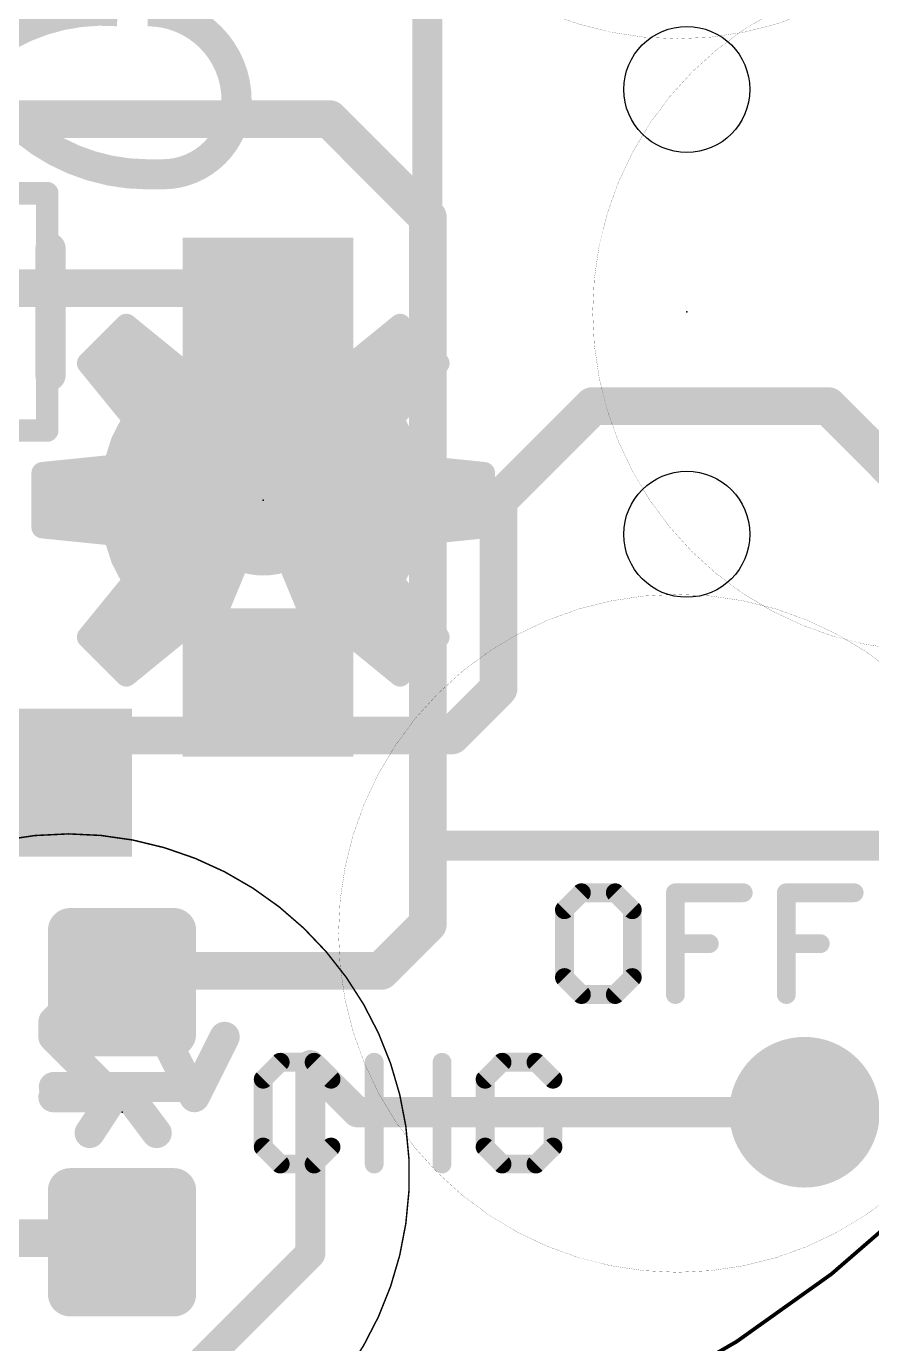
# Model space of a CAD drawing. Extents: x -45 to 63, y -30 to 12.
# Drawn here: x -0.33 to 5.37, y -9.5 to -0.61 of the extents above; entities that cross this region are included whole.
import ezdxf

# ---------------------------------------------------------------- set-up
doc = ezdxf.new("R2010")
doc.units = 0
for name, color, linetype in [('1', 12, 'CONTINUOUS'), ('16', 132, 'CONTINUOUS'), ('18', 110, 'CONTINUOUS'), ('20', 53, 'CONTINUOUS'), ('21', 41, 'CONTINUOUS'), ('22', 40, 'CONTINUOUS'), ('23', 53, 'CONTINUOUS'), ('24', 53, 'CONTINUOUS'), ('49', 253, 'CONTINUOUS'), ('51', 53, 'CONTINUOUS')]:
    doc.layers.add(name, color=color, linetype=linetype)

# ---------------------------------------------------------------- blocks, each defined once
blk = doc.blocks.new('RECT160000X160000R30')
at = {"const_width": 0.15}
blk.add_lwpolyline([(0.425, -0.35), (0.425, 0.35, 0.4142), (0.35, 0.425), (-0.35, 0.425, 0.4142), (-0.425, 0.35), (-0.425, -0.35, 0.4142), (-0.35, -0.425), (0.35, -0.425, 0.4142)], format="xyb", close=True, dxfattribs=at)
blk.add_solid([(-0.3754, -0.3754), (0.3754, -0.3754), (-0.3754, 0.3754), (0.3754, 0.3754)])
blk = doc.blocks.new('RECT')
blk.add_solid([(-0.5, -0.5), (0.5, -0.5), (-0.5, 0.5), (0.5, 0.5)])
blk = doc.blocks.new('ROUNDV')
at = {"const_width": 0.5}
blk.add_lwpolyline([(0, -0.25, 1), (0, 0.25, 1), (0, -0.25)], format="xyb", dxfattribs=at)

msp = doc.modelspace()

# ---------------------------------------------------------------- linework, layer by layer
at = {"layer": '1', "const_width": 0.254}
for points in [[(-0.6375, -1.2399), (1.7162, -1.2399)], [(2.3813, -1.905), (1.7162, -1.2399)], [(2.3813, -6.6675), (2.3813, -1.905)], [(-2.0638, -2.3813), (1.1438, -2.3813)], [(1.1438, -2.3813), (1.3025, -2.54)], [(0.985, -2.8575), (1.3025, -2.54)], [(2.3813, -6.6675), (2.0638, -6.985)], [(0.393, -6.985), (0.3175, -7.0605)], [(2.0638, -6.985), (0.393, -6.985)], [(-0.9525, -8.7875), (0.2905, -8.7875)], [(0.2905, -8.7875), (0.3175, -8.8145)]]:
    msp.add_lwpolyline(points, dxfattribs=at)
at = {"layer": '1', "const_width": 0.127}
for points in [[(1.7611, -1.195, 1), (1.6712, -1.2848)], [(1.7162, -1.3034, 1), (1.7162, -1.1764)], [(2.4447, -1.905, 1), (2.3178, -1.905)], [(2.3363, -1.9499, 1), (2.4262, -1.8601)], [(1.1887, -2.3363, 1), (1.0988, -2.4262)], [(1.1438, -2.4447, 1), (1.1438, -2.3178)], [(1.3474, -2.5849, 1), (1.2576, -2.4951)], [(1.2576, -2.5849, 1), (1.3474, -2.4951)], [(0.9401, -2.8126, 1), (1.0299, -2.9024)], [(2.4262, -6.7124, 1), (2.3363, -6.6226)], [(2.3178, -6.6675, 1), (2.4447, -6.6675)], [(0.393, -6.9215, 1), (0.393, -7.0485)], [(0.4379, -7.0299, 1), (0.3481, -6.9401)], [(2.0188, -6.9401, 1), (2.1087, -7.0299)], [(2.0638, -7.0485, 1), (2.0638, -6.9215)], [(0.2726, -7.0156, 1), (0.3624, -7.1054)], [(0.3354, -8.7426, 1), (0.2456, -8.8324)], [(0.2905, -8.851, 1), (0.2905, -8.724)], [(0.2726, -8.8594, 1), (0.3624, -8.7696)]]:
    msp.add_lwpolyline(points, format="xyb", dxfattribs=at)
at = {"layer": '16'}
for points, const_width in [([(1.5875, -2.8575), (1.27, -3.175)], 0.254), ([(1.27, -3.175), (1.27, -3.81)], 0.254), ([(3.4925, -3.175), (2.8575, -3.81)], 0.254), ([(5.08, -3.175), (3.4925, -3.175)], 0.254), ([(5.715, -3.81), (5.08, -3.175)], 0.254), ([(2.8575, -3.81), (2.8575, -5.08)], 0.254), ([(2.8575, -5.08), (2.54, -5.3975)], 0.254), ([(2.54, -5.3975), (-2.8575, -5.3975)], 0.254), ([(-0.1455, -7.3275), (-0.0438, -7.2258)], 0.2032), ([(-0.0438, -7.2258), (0.1595, -7.2258)], 0.2032), ([(0.1595, -7.2258), (0.2612, -7.3275)], 0.2032), ([(-0.1455, -7.4292), (-0.1455, -7.3275)], 0.2032), ([(0.2612, -7.8359), (-0.1455, -7.4292)], 0.2032), ([(0.8063, -7.8359), (0.6029, -7.4292)], 0.2032), ([(1.0097, -7.4292), (0.8063, -7.8359)], 0.2032), ([(1.905, -7.9375), (1.5875, -7.62)], 0.2032), ([(1.5875, -7.62), (1.5875, -8.89)], 0.2032), ([(-0.1455, -7.8359), (0.2612, -7.8359)], 0.2032), ([(4.9213, -7.9375), (1.905, -7.9375)], 0.2032), ([(1.5875, -8.89), (0.3175, -10.16)], 0.2032)]:
    msp.add_lwpolyline(points, dxfattribs=dict(at, const_width=const_width))
for points, const_width in [([(1.6324, -2.9024, 1), (1.5426, -2.8126)], 0.127), ([(1.3335, -3.175, 1), (1.2065, -3.175)], 0.127), ([(1.2251, -3.1301, 1), (1.3149, -3.2199)], 0.127), ([(3.4925, -3.1115, 1), (3.4925, -3.2385)], 0.127), ([(3.5374, -3.2199, 1), (3.4476, -3.1301)], 0.127), ([(5.1249, -3.1301, 1), (5.0351, -3.2199)], 0.127), ([(5.08, -3.2385, 1), (5.08, -3.1115)], 0.127), ([(2.921, -3.81, 1), (2.794, -3.81)], 0.127), ([(2.8126, -3.7651, 1), (2.9024, -3.8549)], 0.127), ([(1.2065, -3.81, 1), (1.3335, -3.81)], 0.127), ([(2.9024, -5.1249, 1), (2.8126, -5.0351)], 0.127), ([(2.794, -5.08, 1), (2.921, -5.08)], 0.127), ([(2.4951, -5.3526, 1), (2.5849, -5.4424)], 0.127), ([(2.54, -5.461, 1), (2.54, -5.334)], 0.127), ([(-0.0438, -7.175, 1), (-0.0438, -7.2766)], 0.1016), ([(-0.0079, -7.2617, 1), (-0.0797, -7.1899)], 0.1016), ([(0.1955, -7.1899, 1), (0.1236, -7.2617)], 0.1016), ([(0.1595, -7.2766, 1), (0.1595, -7.175)], 0.1016), ([(-0.0947, -7.3275, 1), (-0.1963, -7.3275)], 0.1016), ([(-0.1814, -7.2915, 1), (-0.1096, -7.3634)], 0.1016), ([(0.2253, -7.3634, 1), (0.2972, -7.2915)], 0.1016), ([(-0.1096, -7.3932, 1), (-0.1814, -7.4651)], 0.1016), ([(0.6483, -7.4064, 1), (0.5575, -7.4519)], 0.1016), ([(1.0551, -7.4519, 1), (0.9642, -7.4064)], 0.1016), ([(-0.1963, -7.4292, 1), (-0.0947, -7.4292)], 0.1016), ([(1.6234, -7.5841, 1), (1.5516, -7.6559)], 0.1016), ([(1.6383, -7.62, 1), (1.5367, -7.62)], 0.1016), ([(-0.1455, -7.7851, 1), (-0.1455, -7.8867)], 0.1016), ([(0.2253, -7.8718, 1), (0.2972, -7.8)], 0.1016), ([(0.2612, -7.8867, 1), (0.2612, -7.7851)], 0.1016), ([(0.7608, -7.8132, 1), (0.8517, -7.8586)], 0.1016), ([(0.7608, -7.8586, 1), (0.8517, -7.8132)], 0.1016), ([(1.905, -7.8867, 1), (1.905, -7.9883)], 0.1016), ([(1.8691, -7.9734, 1), (1.9409, -7.9016)], 0.1016), ([(4.9213, -7.9883, 1), (4.9213, -7.8867)], 0.1016), ([(1.6234, -8.9259, 1), (1.5516, -8.8541)], 0.1016), ([(1.5367, -8.89, 1), (1.6383, -8.89)], 0.1016)]:
    msp.add_lwpolyline(points, format="xyb", dxfattribs=dict(at, const_width=const_width))
at = {"layer": '20', "const_width": 0.254}
msp.add_lwpolyline([(0, -16.764, 1), (0, 11.684, 1), (0, -16.764)], format="xyb", dxfattribs=at)
at = {"layer": '20'}
for centre in [(4.1275, -1.04), (4.1275, -4.04)]:
    msp.add_circle(centre, 0.425, dxfattribs=at)
at = {"layer": '21'}
for points, const_width in [([(2.3775, 1.06), (2.3775, -6.14)], 0.2032), ([(-0.1651, -2.1106), (-0.1651, -2.9694)], 0.2032), ([(2.3775, -6.14), (5.8775, -6.14)], 0.2032), ([(3.4164, -6.4574), (3.302, -6.5718)], 0.127), ([(3.6452, -6.4574), (3.4164, -6.4574)], 0.127), ([(3.7596, -6.5718), (3.6452, -6.4574)], 0.127), ([(4.0504, -7.1438), (4.0504, -6.4574)], 0.127), ([(4.0504, -6.4574), (4.508, -6.4574)], 0.127), ([(4.7988, -7.1438), (4.7988, -6.4574)], 0.127), ([(4.7988, -6.4574), (5.2564, -6.4574)], 0.127), ([(3.302, -6.5718), (3.302, -7.0294)], 0.127), ([(3.7596, -7.0294), (3.7596, -6.5718)], 0.127), ([(4.0504, -6.8006), (4.2792, -6.8006)], 0.127), ([(4.7988, -6.8006), (5.0276, -6.8006)], 0.127), ([(3.302, -7.0294), (3.4164, -7.1438)], 0.127), ([(3.6452, -7.1438), (3.7596, -7.0294)], 0.127), ([(3.4164, -7.1438), (3.6452, -7.1438)], 0.127), ([(1.3844, -7.6004), (1.27, -7.7148)], 0.127), ([(1.6132, -7.6004), (1.3844, -7.6004)], 0.127), ([(1.7276, -7.7148), (1.6132, -7.6004)], 0.127), ([(2.0184, -8.2867), (2.0184, -7.6004)], 0.127), ([(2.476, -7.6004), (2.476, -8.2867)], 0.127), ([(2.8812, -7.6004), (2.7668, -7.7148)], 0.127), ([(3.11, -7.6004), (2.8812, -7.6004)], 0.127), ([(3.2244, -7.7148), (3.11, -7.6004)], 0.127), ([(-0.1425, -7.7675), (0.3175, -7.7675)], 0.2032), ([(0.2921, -7.7829), (0.0991, -8.0775)], 0.2032), ([(0.7775, -7.7675), (0.3175, -7.7675)], 0.2032), ([(0.3175, -7.7675), (0.5513, -8.0775)], 0.2032), ([(1.27, -7.7148), (1.27, -8.1724)], 0.127), ([(2.7668, -7.7148), (2.7668, -8.1724)], 0.127), ([(2.0184, -7.9436), (2.476, -7.9436)], 0.127), ([(3.2244, -7.9436), (2.9956, -7.9436)], 0.127), ([(3.2244, -8.1724), (3.2244, -7.9436)], 0.127), ([(1.27, -8.1724), (1.3844, -8.2867)], 0.127), ([(1.6132, -8.2867), (1.7276, -8.1724)], 0.127), ([(2.7668, -8.1724), (2.8812, -8.2867)], 0.127), ([(3.11, -8.2867), (3.2244, -8.1724)], 0.127), ([(1.3844, -8.2867), (1.6132, -8.2867)], 0.127), ([(2.8812, -8.2867), (3.11, -8.2867)], 0.127)]:
    msp.add_lwpolyline(points, dxfattribs=dict(at, const_width=const_width))
for points, const_width in [([(-0.1143, -2.1106, 1), (-0.2159, -2.1106)], 0.1016), ([(-0.2159, -2.9694, 1), (-0.1143, -2.9694)], 0.1016), ([(2.3775, -6.0892, 1), (2.3775, -6.1908)], 0.1016), ([(2.3267, -6.14, 1), (2.4283, -6.14)], 0.1016), ([(3.4164, -6.4256, 1), (3.4164, -6.4891)], 0.0635), ([(3.4388, -6.4798, 1), (3.3939, -6.4349)], 0.0635), ([(3.6676, -6.4349, 1), (3.6227, -6.4798)], 0.0635), ([(3.6452, -6.4891, 1), (3.6452, -6.4256)], 0.0635), ([(4.0822, -6.4574, 1), (4.0187, -6.4574)], 0.0635), ([(4.0504, -6.4256, 1), (4.0504, -6.4891)], 0.0635), ([(4.508, -6.4891, 1), (4.508, -6.4256)], 0.0635), ([(4.7988, -6.4256, 1), (4.7988, -6.4891)], 0.0635), ([(4.8306, -6.4574, 1), (4.7671, -6.4574)], 0.0635), ([(5.2564, -6.4891, 1), (5.2564, -6.4256)], 0.0635), ([(3.3338, -6.5718, 1), (3.2702, -6.5718)], 0.0635), ([(3.2795, -6.5493, 1), (3.3245, -6.5942)], 0.0635), ([(3.7913, -6.5718, 1), (3.7278, -6.5718)], 0.0635), ([(3.7371, -6.5942, 1), (3.782, -6.5493)], 0.0635), ([(4.0504, -6.7688, 1), (4.0504, -6.8323)], 0.0635), ([(4.2792, -6.8323, 1), (4.2792, -6.7688)], 0.0635), ([(4.7988, -6.7688, 1), (4.7988, -6.8323)], 0.0635), ([(5.0276, -6.8323, 1), (5.0276, -6.7688)], 0.0635), ([(3.2702, -7.0294, 1), (3.3338, -7.0294)], 0.0635), ([(3.3245, -7.0069, 1), (3.2795, -7.0518)], 0.0635), ([(3.7278, -7.0294, 1), (3.7913, -7.0294)], 0.0635), ([(3.782, -7.0518, 1), (3.7371, -7.0069)], 0.0635), ([(3.4164, -7.112, 1), (3.4164, -7.1755)], 0.0635), ([(3.3939, -7.1662, 1), (3.4388, -7.1213)], 0.0635), ([(3.6227, -7.1213, 1), (3.6676, -7.1662)], 0.0635), ([(3.6452, -7.1755, 1), (3.6452, -7.112)], 0.0635), ([(4.0187, -7.1438, 1), (4.0822, -7.1438)], 0.0635), ([(4.7671, -7.1438, 1), (4.8306, -7.1438)], 0.0635), ([(1.3844, -7.5686, 1), (1.3844, -7.6321)], 0.0635), ([(1.4068, -7.6228, 1), (1.3619, -7.5779)], 0.0635), ([(1.6356, -7.5779, 1), (1.5907, -7.6228)], 0.0635), ([(1.6132, -7.6321, 1), (1.6132, -7.5686)], 0.0635), ([(2.0502, -7.6004, 1), (1.9867, -7.6004)], 0.0635), ([(2.5078, -7.6004, 1), (2.4443, -7.6004)], 0.0635), ([(2.8812, -7.5686, 1), (2.8812, -7.6321)], 0.0635), ([(2.9037, -7.6228, 1), (2.8588, -7.5779)], 0.0635), ([(3.1325, -7.5779, 1), (3.0876, -7.6228)], 0.0635), ([(3.11, -7.6321, 1), (3.11, -7.5686)], 0.0635), ([(-0.1425, -7.7167, 1), (-0.1425, -7.8183)], 0.1016), ([(0.3346, -7.8107, 1), (0.2496, -7.7551)], 0.1016), ([(0.3175, -7.7167, 1), (0.3175, -7.8183)], 0.1016), ([(0.3581, -7.7369, 1), (0.2769, -7.7981)], 0.1016), ([(0.3175, -7.8183, 1), (0.3175, -7.7167)], 0.1016), ([(0.7775, -7.8183, 1), (0.7775, -7.7167)], 0.1016), ([(1.2475, -7.6923, 1), (1.2925, -7.7372)], 0.0635), ([(1.3017, -7.7148, 1), (1.2383, -7.7148)], 0.0635), ([(1.7051, -7.7372, 1), (1.75, -7.6923)], 0.0635), ([(2.7986, -7.7148, 1), (2.7351, -7.7148)], 0.0635), ([(2.7444, -7.6923, 1), (2.7893, -7.7372)], 0.0635), ([(3.202, -7.7372, 1), (3.2469, -7.6923)], 0.0635), ([(2.0184, -7.9118, 1), (2.0184, -7.9753)], 0.0635), ([(2.476, -7.9753, 1), (2.476, -7.9118)], 0.0635), ([(2.9956, -7.9118, 1), (2.9956, -7.9753)], 0.0635), ([(3.2562, -7.9436, 1), (3.1927, -7.9436)], 0.0635), ([(3.2244, -7.9753, 1), (3.2244, -7.9118)], 0.0635), ([(0.0566, -8.0497, 1), (0.1416, -8.1053)], 0.1016), ([(0.5107, -8.1081, 1), (0.5919, -8.0469)], 0.1016), ([(1.2925, -8.1499, 1), (1.2475, -8.1948)], 0.0635), ([(1.2383, -8.1724, 1), (1.3017, -8.1724)], 0.0635), ([(1.75, -8.1948, 1), (1.7051, -8.1499)], 0.0635), ([(2.7351, -8.1724, 1), (2.7986, -8.1724)], 0.0635), ([(2.7893, -8.1499, 1), (2.7444, -8.1948)], 0.0635), ([(3.1927, -8.1724, 1), (3.2562, -8.1724)], 0.0635), ([(3.2469, -8.1948, 1), (3.202, -8.1499)], 0.0635), ([(1.3844, -8.255, 1), (1.3844, -8.3185)], 0.0635), ([(1.3619, -8.3092, 1), (1.4068, -8.2643)], 0.0635), ([(1.5907, -8.2643, 1), (1.6356, -8.3092)], 0.0635), ([(1.6132, -8.3185, 1), (1.6132, -8.255)], 0.0635), ([(1.9867, -8.2867, 1), (2.0502, -8.2867)], 0.0635), ([(2.4443, -8.2867, 1), (2.5078, -8.2867)], 0.0635), ([(2.8812, -8.255, 1), (2.8812, -8.3185)], 0.0635), ([(2.8588, -8.3092, 1), (2.9037, -8.2643)], 0.0635), ([(3.0876, -8.2643, 1), (3.1325, -8.3092)], 0.0635), ([(3.11, -8.3185, 1), (3.11, -8.255)], 0.0635)]:
    msp.add_lwpolyline(points, format="xyb", dxfattribs=dict(at, const_width=const_width))
at = {"layer": '22'}
for points, const_width in [([(-0.81, -0.3125, 0.4142), (0.49, -1.6125)], 0.2032), ([(0.29, -0.5125, 0.4142), (-1.11, -1.7125)], 0.2032), ([(1.09, -1.1125, 0.4142), (0.49, -0.5125)], 0.2032), ([(0.59, -1.6125, 0.4142), (1.09, -1.1125)], 0.2032), ([(1.1408, -1.1125, 1), (1.0392, -1.1125)], 0.1016), ([(1.0392, -1.1125, 1), (1.1408, -1.1125)], 0.1016), ([(0.49, -1.5617, 1), (0.49, -1.6633)], 0.1016), ([(0.49, -1.6633, 1), (0.49, -1.5617)], 0.1016), ([(0.59, -1.5617, 1), (0.59, -1.6633)], 0.1016), ([(0.59, -1.6633, 1), (0.59, -1.5617)], 0.1016), ([(1.0872, -2.2837, 1), (1.0872, -2.3587)], 0.075), ([(1.1245, -2.325, 1), (1.0499, -2.3174)], 0.075), ([(1.4901, -2.3174, 1), (1.4155, -2.325)], 0.075), ([(1.4528, -2.3587, 1), (1.4528, -2.2837)], 0.075), ([(1.0792, -2.3625, 1), (1.0792, -2.4375)], 0.075), ([(1.4608, -2.4375, 1), (1.4608, -2.3625)], 0.075), ([(1.0639, -2.5125, 1), (1.0639, -2.5875)], 0.075), ([(1.4761, -2.5875, 1), (1.4761, -2.5125)], 0.075), ([(0.3702, -2.5989, 1), (0.3228, -2.6571)], 0.075), ([(0.373, -2.6545, 1), (0.32, -2.6015)], 0.075), ([(2.22, -2.6015, 1), (2.167, -2.6545)], 0.075), ([(2.2172, -2.6571, 1), (2.1698, -2.5989)], 0.075), ([(0.2745, -2.6625, 1), (0.2745, -2.7375)], 0.075), ([(0.4348, -2.7375, 1), (0.4348, -2.6625)], 0.075), ([(1.0487, -2.6625, 1), (1.0487, -2.7375)], 0.075), ([(1.4913, -2.7375, 1), (1.4913, -2.6625)], 0.075), ([(2.1052, -2.6625, 1), (2.1052, -2.7375)], 0.075), ([(2.2655, -2.7375, 1), (2.2655, -2.6625)], 0.075), ([(1.0494, -2.8408, 1), (1.0266, -2.7694)], 0.075), ([(1.5134, -2.7694, 1), (1.4906, -2.8408)], 0.075), ([(0.1171, -2.8628, 1), (0.0589, -2.9102)], 0.075), ([(0.0615, -2.86, 1), (0.1145, -2.913)], 0.075), ([(0.1245, -2.8125, 1), (0.1245, -2.8875)], 0.075), ([(0.6188, -2.8875, 1), (0.6188, -2.8125)], 0.075), ([(0.8639, -2.8215, 1), (0.8868, -2.8929)], 0.075), ([(0.8925, -2.8905, 1), (0.8582, -2.8238)], 0.075), ([(0.8978, -2.8125, 1), (0.8978, -2.8875)], 0.075), ([(1.0007, -2.8013, 1), (1.0753, -2.8089)], 0.075), ([(1.4647, -2.8089, 1), (1.5393, -2.8013)], 0.075), ([(1.6818, -2.8238, 1), (1.6475, -2.8905)], 0.075), ([(1.6422, -2.8875, 1), (1.6422, -2.8125)], 0.075), ([(1.6532, -2.8929, 1), (1.6761, -2.8215)], 0.075), ([(1.9212, -2.8125, 1), (1.9212, -2.8875)], 0.075), ([(2.4155, -2.8875, 1), (2.4155, -2.8125)], 0.075), ([(2.4811, -2.9102, 1), (2.4229, -2.8628)], 0.075), ([(2.4255, -2.913, 1), (2.4785, -2.86)], 0.075), ([(0.1805, -2.9625, 1), (0.1805, -3.0375)], 0.075), ([(0.7063, -2.9021, 1), (0.7407, -2.9687)], 0.075), ([(0.6998, -2.9645, 1), (0.7472, -2.9063)], 0.075), ([(1.7928, -2.9063, 1), (1.8402, -2.9645)], 0.075), ([(1.7993, -2.9687, 1), (1.8337, -2.9021)], 0.075), ([(2.3595, -3.0375, 1), (2.3595, -2.9625)], 0.075), ([(0.3029, -3.1125, 1), (0.3029, -3.1875)], 0.075), ([(2.2371, -3.1875, 1), (2.2371, -3.1125)], 0.075), ([(0.4287, -3.2807, 1), (0.3621, -3.2463)], 0.075), ([(2.1779, -3.2463, 1), (2.1113, -3.2807)], 0.075), ([(0.3766, -3.2625, 1), (0.3766, -3.3375)], 0.075), ([(0.3663, -3.2872, 1), (0.4245, -3.2398)], 0.075), ([(1.2194, -3.3067, 1), (1.2186, -3.3817)], 0.075), ([(1.2275, -3.3807, 1), (1.2105, -3.3076)], 0.075), ([(1.3405, -3.3091, 1), (1.3219, -3.3817)], 0.075), ([(1.3308, -3.3829, 1), (1.3316, -3.3079)], 0.075), ([(2.1155, -3.2398, 1), (2.1737, -3.2872)], 0.075), ([(2.1634, -3.3375, 1), (2.1634, -3.2625)], 0.075), ([(0.3061, -3.4125, 1), (0.3061, -3.4875)], 0.075), ([(0.2838, -3.3982, 1), (0.3505, -3.4325)], 0.075), ([(0.3529, -3.4268, 1), (0.2815, -3.4039)], 0.075), ([(0.9927, -3.3869, 1), (1.0266, -3.4538)], 0.075), ([(0.9751, -3.4875, 1), (0.9751, -3.4125)], 0.075), ([(1.0341, -3.4488, 1), (0.9853, -3.3919)], 0.075), ([(1.1012, -3.3331, 1), (1.1183, -3.4062)], 0.075), ([(1.1267, -3.4031, 1), (1.0928, -3.3362)], 0.075), ([(1.4576, -3.3402, 1), (1.4222, -3.4063)], 0.075), ([(1.4306, -3.4096, 1), (1.4492, -3.3369)], 0.075), ([(1.5639, -3.3982, 1), (1.5139, -3.454)], 0.075), ([(1.5212, -3.4592, 1), (1.5566, -3.393)], 0.075), ([(1.5655, -3.4125, 1), (1.5655, -3.4875)], 0.075), ([(2.2585, -3.4039, 1), (2.1871, -3.4268)], 0.075), ([(2.1895, -3.4325, 1), (2.2562, -3.3982)], 0.075), ([(2.2339, -3.4875, 1), (2.2339, -3.4125)], 0.075), ([(0.9001, -3.465, 1), (0.9489, -3.5219)], 0.075), ([(0.955, -3.5153, 1), (0.894, -3.4716)], 0.075), ([(1.6534, -3.4798, 1), (1.5915, -3.5222)], 0.075), ([(1.5974, -3.5289, 1), (1.6475, -3.4731)], 0.075), ([(-0.1813, -3.6272, 1), (-0.2563, -3.6272)], 0.075), ([(-0.2226, -3.5899, 1), (-0.215, -3.6645)], 0.075), ([(0.0487, -3.5625, 1), (0.0487, -3.6375)], 0.075), ([(0.2294, -3.5666, 1), (0.3008, -3.5894)], 0.075), ([(0.2689, -3.6153, 1), (0.2613, -3.5407)], 0.075), ([(0.8287, -3.5628, 1), (0.8896, -3.6065)], 0.075), ([(0.8939, -3.5986, 1), (0.8244, -3.5706)], 0.075), ([(0.853, -3.6375, 1), (0.853, -3.5625)], 0.075), ([(1.7209, -3.5804, 1), (1.6507, -3.6068)], 0.075), ([(1.6882, -3.5625, 1), (1.6882, -3.6375)], 0.075), ([(1.6549, -3.6148, 1), (1.7168, -3.5724)], 0.075), ([(2.2787, -3.5407, 1), (2.2711, -3.6153)], 0.075), ([(2.2392, -3.5894, 1), (2.3106, -3.5666)], 0.075), ([(2.4913, -3.6375, 1), (2.4913, -3.5625)], 0.075), ([(2.7963, -3.6272, 1), (2.7213, -3.6272)], 0.075), ([(2.755, -3.6645, 1), (2.7626, -3.5899)], 0.075), ([(0.7825, -3.6748, 1), (0.8521, -3.7027)], 0.075), ([(0.8545, -3.694, 1), (0.7802, -3.6834)], 0.075), ([(1.7626, -3.6941, 1), (1.6881, -3.7031)], 0.075), ([(-0.2188, -3.7125, 1), (-0.2188, -3.7875)], 0.075), ([(0.8388, -3.7962, 1), (0.7641, -3.8035)], 0.075), ([(0.8086, -3.7875, 1), (0.8086, -3.7125)], 0.075), ([(1.6903, -3.7118, 1), (1.7604, -3.6854)], 0.075), ([(1.7316, -3.7125, 1), (1.7316, -3.7875)], 0.075), ([(2.7588, -3.7875, 1), (2.7588, -3.7125)], 0.075), ([(0.7643, -3.7945, 1), (0.8386, -3.8051)], 0.075), ([(1.776, -3.8144, 1), (1.7016, -3.8056)], 0.075), ([(1.7016, -3.8145, 1), (1.776, -3.8055)], 0.075), ([(-0.2188, -3.8625, 1), (-0.2188, -3.9375)], 0.075), ([(0.8478, -3.899, 1), (0.7771, -3.9239)], 0.075), ([(0.7751, -3.9152, 1), (0.8498, -3.9078)], 0.075), ([(0.8113, -3.9375, 1), (0.8113, -3.8625)], 0.075), ([(1.6886, -3.915, 1), (1.7631, -3.9238)], 0.075), ([(1.7282, -3.8625, 1), (1.7282, -3.9375)], 0.075), ([(1.761, -3.9324, 1), (1.6907, -3.9065)], 0.075), ([(2.7588, -3.9375, 1), (2.7588, -3.8625)], 0.075), ([(-0.215, -3.9555, 1), (-0.2226, -4.0301)], 0.075), ([(-0.2563, -3.9928, 1), (-0.1813, -3.9928)], 0.075), ([(0.3008, -4.0306, 1), (0.2294, -4.0534)], 0.075), ([(0.2677, -4.0125, 1), (0.2677, -4.0875)], 0.075), ([(0.2613, -4.0793, 1), (0.2689, -4.0047)], 0.075), ([(0.8811, -3.9969, 1), (0.8182, -4.0378)], 0.075), ([(0.8143, -4.0298, 1), (0.885, -4.0049)], 0.075), ([(0.871, -4.0875, 1), (0.871, -4.0125)], 0.075), ([(1.6696, -4.0125, 1), (1.6696, -4.0875)], 0.075), ([(1.6525, -4.0099, 1), (1.7229, -4.0358)], 0.075), ([(1.7189, -4.0437, 1), (1.6565, -4.002)], 0.075), ([(2.2711, -4.0047, 1), (2.2787, -4.0793)], 0.075), ([(2.3106, -4.0534, 1), (2.2392, -4.0306)], 0.075), ([(2.2723, -4.0875, 1), (2.2723, -4.0125)], 0.075), ([(2.7213, -3.9928, 1), (2.7963, -3.9928)], 0.075), ([(2.7626, -4.0301, 1), (2.755, -3.9555)], 0.075), ([(0.9366, -4.084, 1), (0.8853, -4.1387)], 0.075), ([(0.8795, -4.1318, 1), (0.9424, -4.0908)], 0.075), ([(1.5953, -4.0936, 1), (1.6577, -4.1353)], 0.075), ([(1.6519, -4.142, 1), (1.601, -4.0869)], 0.075), ([(0.3157, -4.1625, 1), (0.3157, -4.2375)], 0.075), ([(0.3505, -4.1875, 1), (0.2838, -4.2218)], 0.075), ([(0.2815, -4.2161, 1), (0.3529, -4.1932)], 0.075), ([(1.0112, -4.1554, 1), (0.9744, -4.2207)], 0.075), ([(0.9672, -4.2154, 1), (1.0185, -4.1607)], 0.075), ([(1.0141, -4.2375, 1), (1.0141, -4.1625)], 0.075), ([(1.1252, -4.2575, 1), (1.056, -4.2287)], 0.075), ([(1.0722, -4.2758, 1), (1.109, -4.2104)], 0.075), ([(1.484, -4.2287, 1), (1.4148, -4.2575)], 0.075), ([(1.4311, -4.2104, 1), (1.4677, -4.2758)], 0.075), ([(1.5264, -4.1625, 1), (1.5264, -4.2375)], 0.075), ([(1.5201, -4.1617, 1), (1.571, -4.2168)], 0.075), ([(1.5639, -4.222, 1), (1.5272, -4.1565)], 0.075), ([(2.1871, -4.1932, 1), (2.2585, -4.2161)], 0.075), ([(2.2562, -4.2218, 1), (2.1895, -4.1875)], 0.075), ([(2.2243, -4.2375, 1), (2.2243, -4.1625)], 0.075), ([(0.3921, -4.3125, 1), (0.3921, -4.3875)], 0.075), ([(0.3621, -4.3737, 1), (0.4287, -4.3393)], 0.075), ([(0.4245, -4.3802, 1), (0.3663, -4.3328)], 0.075), ([(1.0463, -4.3875, 1), (1.0463, -4.3125)], 0.075), ([(1.4937, -4.3125, 1), (1.4937, -4.3875)], 0.075), ([(2.1737, -4.3328, 1), (2.1155, -4.3802)], 0.075), ([(2.1113, -4.3393, 1), (2.1779, -4.3737)], 0.075), ([(2.148, -4.3875, 1), (2.148, -4.3125)], 0.075), ([(0.2784, -4.4625, 1), (0.2784, -4.5375)], 0.075), ([(0.9842, -4.5375, 1), (0.9842, -4.4625)], 0.075), ([(1.5558, -4.4625, 1), (1.5558, -4.5375)], 0.075), ([(2.2616, -4.5375, 1), (2.2616, -4.4625)], 0.075), ([(0.1561, -4.6125, 1), (0.1561, -4.6875)], 0.075), ([(0.7407, -4.6513, 1), (0.7063, -4.7179)], 0.075), ([(0.7472, -4.7137, 1), (0.6998, -4.6555)], 0.075), ([(0.922, -4.6875, 1), (0.922, -4.6125)], 0.075), ([(1.618, -4.6125, 1), (1.618, -4.6875)], 0.075), ([(1.8402, -4.6555, 1), (1.7928, -4.7137)], 0.075), ([(1.8337, -4.7179, 1), (1.7993, -4.6513)], 0.075), ([(2.3839, -4.6875, 1), (2.3839, -4.6125)], 0.075), ([(0.1145, -4.707, 1), (0.0615, -4.76)], 0.075), ([(0.0589, -4.7098, 1), (0.1171, -4.7572)], 0.075), ([(0.8581, -4.7961, 1), (0.8925, -4.7295)], 0.075), ([(1.6475, -4.7295, 1), (1.6819, -4.7961)], 0.075), ([(2.4229, -4.7572, 1), (2.4811, -4.7098)], 0.075), ([(2.4785, -4.76, 1), (2.4255, -4.707)], 0.075), ([(0.1545, -4.7625, 1), (0.1545, -4.8375)], 0.075), ([(0.582, -4.8375, 1), (0.582, -4.7625)], 0.075), ([(0.8407, -4.7484, 1), (0.9099, -4.7772)], 0.075), ([(1.6301, -4.7772, 1), (1.6993, -4.7484)], 0.075), ([(1.958, -4.7625, 1), (1.958, -4.8375)], 0.075), ([(2.3855, -4.8375, 1), (2.3855, -4.7625)], 0.075), ([(0.3045, -4.9125, 1), (0.3045, -4.9875)], 0.075), ([(0.398, -4.9875, 1), (0.398, -4.9125)], 0.075), ([(2.142, -4.9125, 1), (2.142, -4.9875)], 0.075), ([(2.2355, -4.9875, 1), (2.2355, -4.9125)], 0.075), ([(0.3228, -4.9629, 1), (0.3702, -5.0211)], 0.075), ([(0.32, -5.0185, 1), (0.373, -4.9655)], 0.075), ([(2.167, -4.9655, 1), (2.22, -5.0185)], 0.075), ([(2.1698, -5.0211, 1), (2.2172, -4.9629)], 0.075)]:
    msp.add_lwpolyline(points, format="xyb", dxfattribs=dict(at, const_width=const_width))
for points, const_width in [([(0.59, -1.6125), (0.49, -1.6125)], 0.2032), ([(1.038, -2.8051), (1.0872, -2.3212)], 0.15), ([(1.0872, -2.3212), (1.4528, -2.3212)], 0.15), ([(1.4528, -2.3212), (1.502, -2.8051)], 0.15), ([(1.0792, -2.4), (1.4608, -2.4)], 0.15), ([(1.0639, -2.55), (1.4761, -2.55)], 0.15), ([(0.088, -2.8865), (0.3465, -2.628)], 0.15), ([(0.3465, -2.628), (0.7235, -2.9354)], 0.15), ([(1.8165, -2.9354), (2.1935, -2.628)], 0.15), ([(2.1935, -2.628), (2.452, -2.8865)], 0.15), ([(0.2745, -2.7), (0.4348, -2.7)], 0.15), ([(1.0487, -2.7), (1.4913, -2.7)], 0.15), ([(2.1052, -2.7), (2.2655, -2.7)], 0.15), ([(0.8753, -2.8572), (1.038, -2.8051)], 0.15), ([(1.502, -2.8051), (1.6647, -2.8572)], 0.15), ([(0.3954, -3.2635), (0.088, -2.8865)], 0.15), ([(0.1245, -2.85), (0.6188, -2.85)], 0.15), ([(0.7235, -2.9354), (0.8753, -2.8572)], 0.15), ([(0.8978, -2.85), (1.6422, -2.85)], 0.15), ([(1.6647, -2.8572), (1.8165, -2.9354)], 0.15), ([(1.9212, -2.85), (2.4155, -2.85)], 0.15), ([(2.452, -2.8865), (2.1446, -3.2635)], 0.15), ([(0.1805, -3), (2.3595, -3)], 0.15), ([(0.3029, -3.15), (2.2371, -3.15)], 0.15), ([(0.3172, -3.4153), (0.3954, -3.2635)], 0.15), ([(2.1446, -3.2635), (2.2228, -3.4153)], 0.15), ([(0.3766, -3.3), (2.1634, -3.3)], 0.15), ([(1.219, -3.3442), (1.1098, -3.3696)], 0.15), ([(1.3312, -3.3454), (1.219, -3.3442)], 0.15), ([(1.4399, -3.3732), (1.3312, -3.3454)], 0.15), ([(0.2651, -3.578), (0.3172, -3.4153)], 0.15), ([(0.3061, -3.45), (0.9751, -3.45)], 0.15), ([(1.0097, -3.4204), (0.9245, -3.4934)], 0.15), ([(1.1098, -3.3696), (1.0097, -3.4204)], 0.15), ([(1.5389, -3.4261), (1.4399, -3.3732)], 0.15), ([(1.6224, -3.501), (1.5389, -3.4261)], 0.15), ([(1.5655, -3.45), (2.2339, -3.45)], 0.15), ([(2.2228, -3.4153), (2.2749, -3.578)], 0.15), ([(0.9245, -3.4934), (0.8592, -3.5846)], 0.15), ([(1.6858, -3.5936), (1.6224, -3.501)], 0.15), ([(-0.2188, -3.6272), (0.2651, -3.578)], 0.15), ([(-0.2188, -3.9928), (-0.2188, -3.6272)], 0.15), ([(0.0487, -3.6), (0.853, -3.6)], 0.15), ([(0.8592, -3.5846), (0.8173, -3.6887)], 0.15), ([(1.7253, -3.6986), (1.6858, -3.5936)], 0.15), ([(1.6882, -3.6), (2.4913, -3.6)], 0.15), ([(2.2749, -3.578), (2.7588, -3.6272)], 0.15), ([(2.7588, -3.6272), (2.7588, -3.9928)], 0.15), ([(0.8173, -3.6887), (0.8015, -3.7998)], 0.15), ([(1.7388, -3.81), (1.7253, -3.6986)], 0.15), ([(-0.2188, -3.75), (0.8086, -3.75)], 0.15), ([(0.8015, -3.7998), (0.8125, -3.9115)], 0.15), ([(1.7316, -3.75), (2.7588, -3.75)], 0.15), ([(1.7259, -3.9194), (1.7388, -3.81)], 0.15), ([(-0.2188, -3.9), (0.8113, -3.9)], 0.15), ([(0.8125, -3.9115), (0.8497, -4.0173)], 0.15), ([(1.6877, -4.0228), (1.7259, -3.9194)], 0.15), ([(1.7282, -3.9), (2.7588, -3.9)], 0.15), ([(0.2651, -4.042), (-0.2188, -3.9928)], 0.15), ([(0.3172, -4.2047), (0.2651, -4.042)], 0.15), ([(0.2677, -4.05), (0.871, -4.05)], 0.15), ([(0.8497, -4.0173), (0.911, -4.1113)], 0.15), ([(1.6265, -4.1145), (1.6877, -4.0228)], 0.15), ([(1.6696, -4.05), (2.2723, -4.05)], 0.15), ([(2.2749, -4.042), (2.2228, -4.2047)], 0.15), ([(2.7588, -3.9928), (2.2749, -4.042)], 0.15), ([(0.911, -4.1113), (0.9928, -4.188)], 0.15), ([(1.5456, -4.1893), (1.6265, -4.1145)], 0.15), ([(0.3157, -4.2), (1.0141, -4.2)], 0.15), ([(0.3954, -4.3565), (0.3172, -4.2047)], 0.15), ([(1.0906, -4.2431), (0.8753, -4.7628)], 0.15), ([(0.9928, -4.188), (1.0906, -4.2431)], 0.15), ([(1.4494, -4.2431), (1.5456, -4.1893)], 0.15), ([(1.6647, -4.7628), (1.4494, -4.2431)], 0.15), ([(1.5264, -4.2), (2.2243, -4.2)], 0.15), ([(2.2228, -4.2047), (2.1446, -4.3565)], 0.15), ([(0.088, -4.7335), (0.3954, -4.3565)], 0.15), ([(0.3921, -4.35), (1.0463, -4.35)], 0.15), ([(1.4937, -4.35), (2.148, -4.35)], 0.15), ([(2.1446, -4.3565), (2.452, -4.7335)], 0.15), ([(0.2784, -4.5), (0.9842, -4.5)], 0.15), ([(1.5558, -4.5), (2.2616, -4.5)], 0.15), ([(0.1561, -4.65), (0.922, -4.65)], 0.15), ([(0.7235, -4.6846), (0.3465, -4.992)], 0.15), ([(0.8753, -4.7628), (0.7235, -4.6846)], 0.15), ([(1.618, -4.65), (2.3839, -4.65)], 0.15), ([(1.8165, -4.6846), (1.6647, -4.7628)], 0.15), ([(2.1935, -4.992), (1.8165, -4.6846)], 0.15), ([(0.3465, -4.992), (0.088, -4.7335)], 0.15), ([(2.452, -4.7335), (2.1935, -4.992)], 0.15), ([(0.1545, -4.8), (0.582, -4.8)], 0.15), ([(1.958, -4.8), (2.3855, -4.8)], 0.15), ([(0.3045, -4.95), (0.398, -4.95)], 0.15), ([(2.142, -4.95), (2.2355, -4.95)], 0.15)]:
    msp.add_lwpolyline(points, dxfattribs=dict(at, const_width=const_width))
at = {"layer": '23'}
for p in [(4.1275, -2.54), (0.3175, -7.9375)]:
    msp.add_point(p, dxfattribs=at)
at = {"layer": '24'}
msp.add_point((1.27, -3.81), dxfattribs=at)
at = {"layer": '49'}
for points, const_width in [([(0, -10.795, 1), (0, 5.715, 1), (0, -10.795)], 0.0254), ([(4.064, -0.6985, 1), (4.064, 3.8735, 1), (4.064, -0.6985)], 0.001), ([(5.7785, -4.826, 1), (5.7785, -0.254, 1), (5.7785, -4.826)], 0.001), ([(4.064, -9.017, 1), (4.064, -4.445, 1), (4.064, -9.017)], 0.001), ([(-0.0445, -10.6604, 1), (-0.0445, -6.0604, 1), (-0.0445, -10.6604)], 0.01)]:
    msp.add_lwpolyline(points, format="xyb", dxfattribs=dict(at, const_width=const_width))
at = {"layer": '51', "const_width": 0.1524}
for points in [[(-2.9875, -1.74), (-0.1875, -1.74)], [(-0.1875, -3.34), (-0.1875, -1.74)], [(-0.1875, -3.34), (-2.9875, -3.34)]]:
    msp.add_lwpolyline(points, dxfattribs=at)
at = {"layer": '51', "const_width": 0.0762}
for points in [[(-0.1494, -1.74, 1), (-0.2256, -1.74)], [(-0.1875, -1.7781, 1), (-0.1875, -1.7019)], [(-0.1875, -3.3781, 1), (-0.1875, -3.3019)], [(-0.2256, -3.34, 1), (-0.1494, -3.34)]]:
    msp.add_lwpolyline(points, format="xyb", dxfattribs=at)

# ---------------------------------------------------------------- block references
at = {"layer": '1', "yscale": 1.15, "rotation": 270}
for p in [(1.3025, -2.54), (1.3025, -5.04)]:
    msp.add_blockref('RECT', p, dxfattribs=at)
at = {"layer": '1', "xscale": 1.1, "rotation": 180}
msp.add_blockref('RECT', (-0.166, -5.715), dxfattribs=at)
at = {"layer": '1'}
for p in [(0.3175, -7.0605), (0.3175, -8.8145)]:
    msp.add_blockref('RECT160000X160000R30', p, dxfattribs=at)
at = {"layer": '18', "xscale": 1.016, "yscale": 1.016}
for p in [(1.27, -3.81), (1.27, -3.81), (4.9213, -7.9375), (4.9213, -7.9375)]:
    msp.add_blockref('ROUNDV', p, dxfattribs=at)
at = {"layer": '51', "xscale": 0.5001, "yscale": 0.95, "rotation": 180}
msp.add_blockref('RECT', (-0.4279, -5.7201), dxfattribs=at)

doc.saveas('drawing.dxf')
